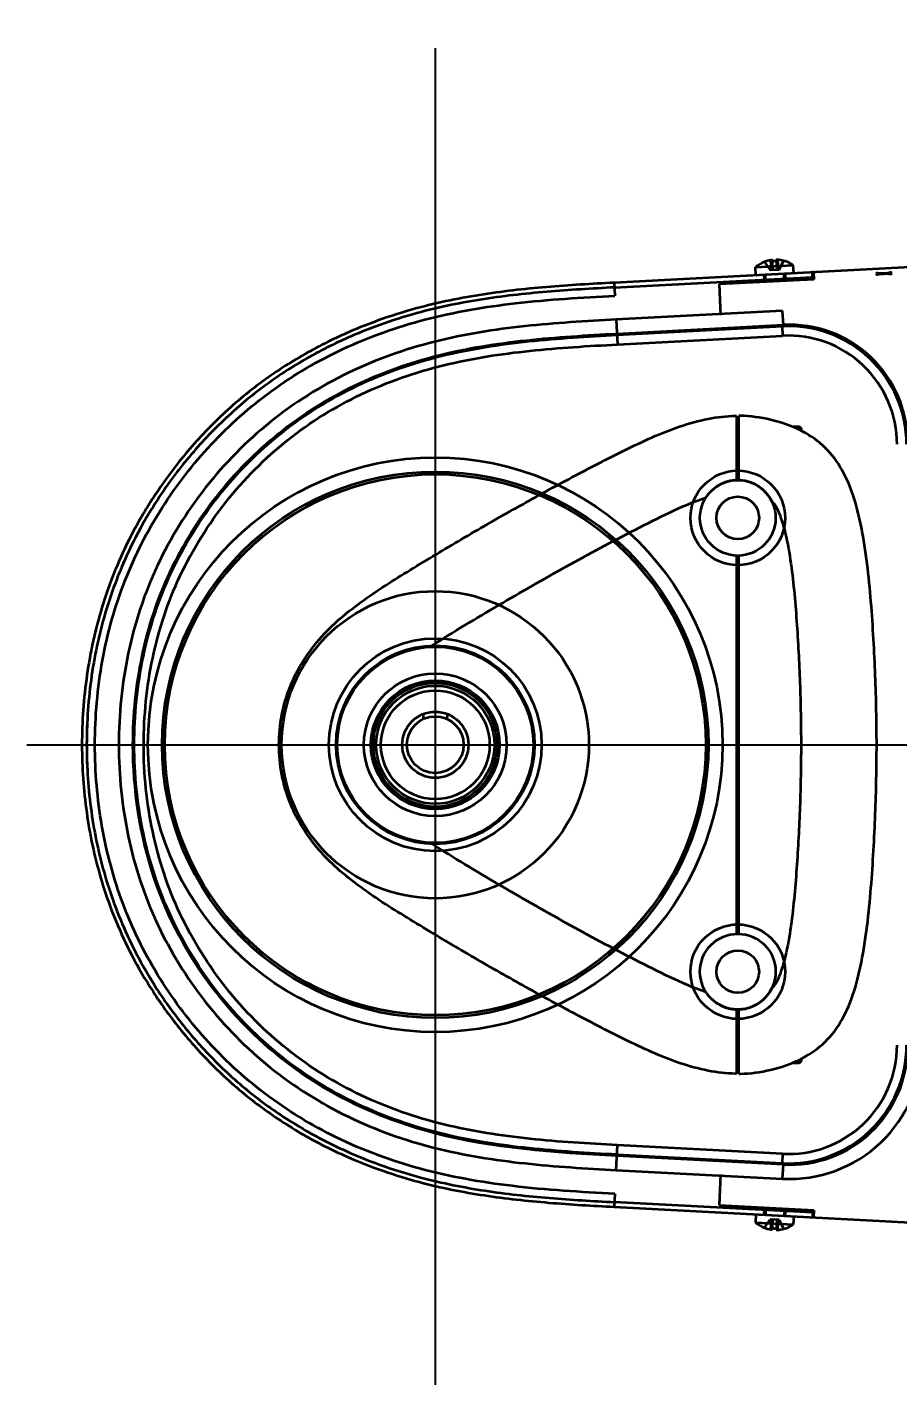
# Model space of a CAD drawing. Header units: millimetres. Extents: x 4086 to 8300, y 123 to 1549.
# Drawn here: x 6726.1 to 6767.5, y 1262 to 1326.2 of the extents above; entities that cross this region are included whole.
import ezdxf

# ---------------------------------------------------------------- set-up
doc = ezdxf.new("R2010")
doc.units = ezdxf.units.MM
doc.linetypes.add('PHANTOM', pattern=[0.8, 0.45, -0.05, 0.1, -0.05, 0.1, -0.05])
doc.layers.add('中心线', color=7, linetype='Continuous')
doc.layers.add('标注', color=7, linetype='Continuous', lineweight=25)
doc.layers.add('粗线', color=7, linetype='PHANTOM', lineweight=35)
doc.styles.get("Standard").update_dxf_attribs({"font": 'simsun.ttc'})
doc.dimstyles.new('直线标注', dxfattribs={"dimtxt": 7, "dimasz": 3, "dimexe": 1.25, "dimexo": 0.625, "dimtad": 1, "dimlfac": 4, "dimdsep": 46, "dimtxsty": 'Standard', "dimcen": 2.5, "dimadec": 0, "dimazin": 0, "dimtm": 1e-09, "dimtfac": 1, "dimtmove": 0, "dimatfit": 3, "dimfxl": 1, "dimarcsym": 0})

# ---------------------------------------------------------------- blocks, each defined once
blk = doc.blocks.new('*D2431')
at = {"layer": 'Defpoints', "color": 0}
for p in [(6780.953, 1327.841), (6776.453, 1310.969), (6780.953, 1310.969)]:
    blk.add_point(p, dxfattribs=at)
at = {"layer": '标注', "color": 0, "lineweight": -2}
for p, q in [((6776.453, 1311.594), (6776.453, 1329.091)), ((6780.953, 1311.594), (6780.953, 1329.091)), ((6773.453, 1327.841), (6759.891, 1327.841)), ((6776.453, 1327.841), (6780.953, 1327.841)), ((6783.953, 1327.841), (6786.953, 1327.841))]:
    blk.add_line(p, q, dxfattribs=at)
at = {"layer": '标注', "color": 0}
for points in [[(6773.453, 1327.341), (6773.453, 1328.341), (6776.453, 1327.841)], [(6783.953, 1328.341), (6783.953, 1327.341), (6780.953, 1327.841)]]:
    blk.add_solid(points, dxfattribs=at)
at = {"layer": '标注', "color": 0, "insert": (6765.013, 1331.966), "char_height": 7, "attachment_point": 5}
blk.add_mtext('20', dxfattribs=at)

msp = doc.modelspace()

# ---------------------------------------------------------------- linework, layer by layer
at = {"layer": '中心线'}
for p, q in [((6745.55495, 1325.1652), (6745.55495, 1249.9384)), ((6726.11978, 1292.0064), (7085.08608, 1292.0064))]:
    msp.add_line(p, q, dxfattribs=at)
at = {"layer": '粗线', "linetype": 'Continuous'}
for p, q in [((6857.34757, 1319.41161), (6754.07258, 1313.99919)), ((6760.79823, 1314.73998), (6762.59576, 1314.83419)), ((6760.81852, 1314.35273), (6760.79823, 1314.73998)), ((6761.23178, 1315.0007), (6761.49352, 1314.59765)), ((6761.55022, 1315.07954), (6761.51518, 1315.0748)), ((6761.51518, 1315.0748), (6761.54006, 1314.60009)), ((6761.58259, 1315.07833), (6761.57379, 1315.08068)), ((6761.58259, 1315.07833), (6761.60747, 1314.60362)), ((6761.65158, 1315.02237), (6761.61867, 1315.01965)), ((6761.78032, 1315.08869), (6761.8052, 1314.61398)), ((6761.84773, 1315.09223), (6761.87261, 1314.61751)), ((6761.91915, 1314.61995), (6762.13733, 1315.04815)), ((6762.61605, 1314.44694), (6762.59576, 1314.83419)), ((6754.08435, 1313.7745), (6763.5158, 1314.26878)), ((6763.57693, 1314.15933), (6759.06112, 1313.92267)), ((6761.21864, 1314.14839), (6761.20686, 1314.37309)), ((6761.28557, 1314.03925), (6761.2679, 1314.37629)), ((6761.91915, 1314.61995), (6761.49352, 1314.59765)), ((6762.18433, 1314.08635), (6762.16667, 1314.42339)), ((6762.22975, 1314.20139), (6762.21798, 1314.42608)), ((6763.56828, 1314.49662), (6763.5156, 1314.49417)), ((6763.5158, 1314.49509), (6763.56019, 1314.49509)), ((6763.56019, 1314.49509), (6763.57693, 1314.15933)), ((6754.07257, 1313.99925), (6754.10495, 1313.3814)), ((6759.06112, 1313.92267), (6759.13766, 1312.46217)), ((6762.08957, 1312.66162), (6754.16444, 1312.24628)), ((6754.16444, 1312.24628), (6754.22656, 1311.061)), ((6762.12489, 1311.98764), (6762.08957, 1312.66161)), ((6754.19977, 1311.57231), (6762.12489, 1311.98764)), ((6754.20286, 1311.51313), (6762.06563, 1311.9252)), ((6762.12489, 1311.98764), (6762.06563, 1311.9252)), ((6762.06563, 1311.9252), (6762.08918, 1311.47589)), ((6754.22641, 1311.06382), (6762.0892, 1311.47589)), ((6759.8987, 1307.66459), (6759.8987, 1304.60552)), ((6760.0112, 1304.60552), (6760.0112, 1307.66443)), ((6762.85183, 1307.13765), (6762.56951, 1307.13765)), ((6762.85183, 1307.00173), (6762.85183, 1307.13765)), ((6760.0112, 1306.7439), (6759.8987, 1306.7439)), ((6762.99245, 1306.9389), (6762.99245, 1306.99702)), ((6759.8987, 1305.6189), (6760.0112, 1305.6189)), ((6759.8987, 1301.00728), (6759.8987, 1283.00552)), ((6760.0112, 1283.00552), (6760.0112, 1301.00728)), ((6760.0112, 1299.9939), (6759.8987, 1299.9939)), ((6759.8987, 1298.8689), (6760.0112, 1298.8689)), ((6730.49184, 1292.1054), (6730.49184, 1291.9074)), ((6760.0112, 1285.1439), (6759.8987, 1285.1439)), ((6759.8987, 1284.0189), (6760.0112, 1284.0189)), ((6759.8987, 1279.40728), (6759.8987, 1276.34821)), ((6760.0112, 1276.34836), (6760.0112, 1279.40728)), ((6760.0112, 1278.3939), (6759.8987, 1278.3939)), ((6759.8987, 1277.2689), (6760.0112, 1277.2689)), ((6762.56951, 1276.87515), (6762.85183, 1276.87515)), ((6762.85183, 1276.87515), (6762.85183, 1277.0111)), ((6762.99245, 1277.01577), (6762.99245, 1277.07389)), ((6754.16444, 1271.76652), (6754.22641, 1272.94898)), ((6762.12489, 1272.02516), (6754.19976, 1272.44049)), ((6754.20286, 1272.49967), (6762.06563, 1272.0876)), ((6762.0892, 1272.53691), (6754.22641, 1272.94898)), ((6762.08918, 1272.53691), (6762.06563, 1272.0876)), ((6754.16444, 1271.76652), (6762.08957, 1271.35118)), ((6762.06563, 1272.0876), (6762.12489, 1272.02516)), ((6762.08957, 1271.35119), (6762.12489, 1272.02516)), ((6759.13766, 1271.55063), (6759.06112, 1270.09013)), ((6754.10495, 1270.6314), (6754.07258, 1270.01361)), ((6754.07258, 1270.01361), (6857.34757, 1264.60119)), ((6763.51579, 1269.74402), (6754.08435, 1270.2383)), ((6759.06112, 1270.09013), (6763.57693, 1269.85347)), ((6761.20686, 1269.63971), (6761.21864, 1269.8644)), ((6761.28557, 1269.97355), (6761.2679, 1269.63651)), ((6762.18433, 1269.92645), (6762.16667, 1269.58941)), ((6763.57693, 1269.85347), (6763.56019, 1269.51771)), ((6760.81852, 1269.66007), (6760.79823, 1269.27281)), ((6760.79823, 1269.27281), (6762.59576, 1269.17861)), ((6761.23178, 1269.0121), (6761.49352, 1269.41515)), ((6761.91915, 1269.39285), (6761.49352, 1269.41515)), ((6761.54006, 1269.41271), (6761.51518, 1268.938)), ((6761.60747, 1269.40918), (6761.58259, 1268.93447)), ((6761.8052, 1269.39882), (6761.78032, 1268.92411)), ((6761.87261, 1269.39529), (6761.84773, 1268.92057)), ((6761.91915, 1269.39285), (6762.13733, 1268.96465)), ((6762.21798, 1269.58672), (6762.22975, 1269.81141)), ((6762.61605, 1269.56586), (6762.59576, 1269.17861)), ((6763.52173, 1269.7437), (6763.50994, 1269.5187)), ((6763.56019, 1269.51771), (6763.51579, 1269.51771)), ((6763.52909, 1269.51795), (6763.54561, 1269.51741)), ((6761.71756, 1268.98698), (6761.75057, 1268.98624)), ((6761.78032, 1268.92411), (6761.78883, 1268.92085)), ((6761.81239, 1268.91952), (6761.84773, 1268.92057))]:
    msp.add_line(p, q, dxfattribs=at)
for points in [[(6761.51518, 1315.0748), (6761.54922, 1315.07944), (6761.57345, 1315.08069), (6761.58259, 1315.07833)], [(6761.68455, 1315.02442), (6761.65159, 1315.02237), (6761.61868, 1315.01965), (6761.58584, 1315.01628)], [(6761.75056, 1315.02656), (6761.71755, 1315.02582), (6761.68455, 1315.02442)], [(6761.78357, 1315.02664), (6761.75057, 1315.02656), (6761.71756, 1315.02582)], [(6761.81489, 1315.09329), (6761.79037, 1315.09215), (6761.78032, 1315.08869)], [(6761.78032, 1315.08869), (6761.78865, 1315.09192), (6761.81198, 1315.09328), (6761.84773, 1315.09223)], [(6761.58259, 1268.93447), (6761.57397, 1268.93213), (6761.55063, 1268.93322), (6761.51518, 1268.938)], [(6761.54773, 1268.93351), (6761.57224, 1268.93209), (6761.58259, 1268.93447)], [(6761.58584, 1268.99652), (6761.61867, 1268.99315), (6761.65158, 1268.99043)], [(6761.61868, 1268.99315), (6761.65159, 1268.99043), (6761.68455, 1268.98838)], [(6761.68455, 1268.98838), (6761.71755, 1268.98698), (6761.75056, 1268.98624), (6761.78357, 1268.98616)], [(6761.8134, 1268.91951), (6761.78917, 1268.92081), (6761.78032, 1268.92411)]]:
    msp.add_lwpolyline(points, dxfattribs=at)
for centre, radius in [((6745.55495, 1292.0064), 13.6743), ((6745.55495, 1292.0064), 12.99941), ((6745.55495, 1292.0064), 12.87352), ((6759.95495, 1302.8064), 2.25), ((6759.95495, 1302.8064), 1.8), ((6759.95495, 1302.8064), 1.0125), ((6745.55495, 1292.0064), 7.3125), ((6745.55495, 1292.0064), 5.0625), ((6745.55495, 1292.0064), 4.725), ((6745.55495, 1292.0064), 4.66875), ((6745.55495, 1292.0064), 3.3975), ((6745.55495, 1292.0064), 3.06), ((6745.55495, 1292.0064), 2.9475), ((6745.55495, 1292.0064), 2.8125), ((6745.55495, 1292.0064), 2.5875), ((6745.55495, 1292.0064), 1.575), ((6745.55495, 1292.0064), 1.35), ((6759.95495, 1281.2064), 2.25), ((6759.95495, 1281.2064), 1.8), ((6759.95495, 1281.2064), 1.0125)]:
    msp.add_circle(centre, radius, dxfattribs=at)
for centre, radius, start, end in [((6761.75741, 1313.63571), 1.4627, 111.0608071, 130.9778218), ((6761.75732, 1313.63589), 1.45915, 99.5521722, 111.0323524), ((6761.75732, 1313.63589), 1.45915, 74.9676476, 86.4478278), ((6761.75726, 1313.6357), 1.46269, 55.0221334, 74.9391869), ((6762.36015, 1306.30895), 5.62395, 359.9981193, 93.0018993), ((6762.4199, 1306.37191), 5.62346, 359.9928627, 93.0072009), ((6762.36029, 1306.30909), 5.1739, 359.9964978, 93.0040366), ((6762.85183, 1306.99702), 0.14062, 0, 90), ((6759.95495, 1302.8064), 1.8, 25.7380149, 147.3419249), ((6759.95495, 1302.8064), 1.8, 268.2092153, 271.7907847), ((6751.72335, 1292.00675), 22.76196, 177.167144, 181.5428634), ((6751.90921, 1292.01367), 22.94793, 181.5476389, 182.8273812), ((6759.95495, 1281.2064), 1.8, 88.2092153, 91.7907847), ((6759.95495, 1281.2064), 1.8, 212.6631677, 334.2659769), ((6762.36016, 1277.70385), 5.62395, 266.9981051, 0.0019135), ((6762.36028, 1277.70371), 5.1739, 266.9963915, 0.0043344), ((6762.4195, 1277.64132), 6.29878, 266.9972931, 0.0032333), ((6762.4199, 1277.64089), 5.62346, 266.9928347, 0.0071653), ((6762.85183, 1277.01577), 0.14062, 270, 0), ((6761.75741, 1270.37709), 1.46269, 229.0221334, 248.9391869), ((6761.75726, 1270.3771), 1.4627, 285.0608071, 304.9778218), ((6761.75732, 1270.37691), 1.45915, 248.9676476, 260.4478278), ((6761.75732, 1270.37691), 1.45915, 273.5521722, 285.0323524)]:
    msp.add_arc(centre, radius, start, end, dxfattribs=at)
for points in [[(6763.5156, 1314.49417), (6763.51953, 1314.41914), (6763.51166, 1314.3438), (6763.5156, 1314.26877)], [(6763.5158, 1314.26878), (6763.51185, 1314.34412), (6763.51975, 1314.41976), (6763.5158, 1314.49509)], [(6763.56828, 1314.15888), (6763.56534, 1314.21509), (6763.56828, 1314.32775), (6763.57123, 1314.44041), (6763.56828, 1314.49662)], [(6745.00894, 1293.24105), (6744.99762, 1293.31925), (6744.99245, 1293.39851), (6744.99245, 1293.47753)], [(6746.11745, 1293.47753), (6746.11745, 1293.39851), (6746.11229, 1293.31925), (6746.10096, 1293.24105)], [(6763.56828, 1269.51618), (6763.57123, 1269.5724), (6763.56828, 1269.68505), (6763.56534, 1269.79771), (6763.56828, 1269.85392)], [(6763.5156, 1269.74403), (6763.51166, 1269.66899), (6763.51953, 1269.59364), (6763.5156, 1269.51861)]]:
    msp.add_open_spline(points, degree=3, dxfattribs=at)
for points, knots in [([(6767.28109, 1314.45543), (6767.27785, 1314.51709), (6767.07114, 1314.42556), (6766.91045, 1314.45999), (6766.7533, 1314.40883), (6766.53633, 1314.47907), (6766.5396, 1314.41657)], [0, 0, 0, 0, 0.24936359, 0.49809173, 0.74725754, 1, 1, 1, 1]), ([(6766.5396, 1314.41657), (6766.54284, 1314.3549), (6766.74955, 1314.44643), (6766.91024, 1314.41201), (6767.06739, 1314.46316), (6767.28436, 1314.39293), (6767.28109, 1314.45543)], [0, 0, 0, 0, 0.24936359, 0.49809173, 0.74725754, 1, 1, 1, 1]), ([(6754.07258, 1313.99919), (6753.53655, 1313.9711), (6752.46031, 1313.91203), (6750.84627, 1313.79779), (6749.23787, 1313.64082), (6747.64124, 1313.42485), (6746.02811, 1313.1283), (6744.33703, 1312.71066), (6742.49355, 1312.10674), (6740.47205, 1311.24351), (6738.34336, 1310.0566), (6736.26157, 1308.52731), (6734.38188, 1306.73806), (6732.81105, 1304.83279), (6731.58758, 1302.95783), (6730.6757, 1301.20092), (6730.00067, 1299.556), (6729.49825, 1297.95672), (6729.12748, 1296.34765), (6728.87466, 1294.70626), (6728.74016, 1293.04733), (6728.7296, 1291.93857), (6728.74473, 1291.38776)], [0, 0, 0, 0, 0.0420183, 0.08437455, 0.12665575, 0.16850174, 0.21046207, 0.25498925, 0.30475699, 0.36215648, 0.42680208, 0.49510696, 0.56380212, 0.62942021, 0.68796372, 0.73873315, 0.78415175, 0.82697717, 0.86981576, 0.91329117, 0.95686554, 1, 1, 1, 1]), ([(6754.08435, 1313.7745), (6753.5487, 1313.74643), (6752.47402, 1313.68744), (6750.86474, 1313.57352), (6749.2635, 1313.41723), (6747.67628, 1313.20251), (6746.07515, 1312.90813), (6744.3991, 1312.49417), (6742.57307, 1311.89596), (6740.57122, 1311.04108), (6738.46525, 1309.86677), (6736.40658, 1308.35447), (6734.54693, 1306.58435), (6732.99255, 1304.69903), (6731.78205, 1302.84393), (6730.87997, 1301.10586), (6730.2125, 1299.47935), (6729.71565, 1297.89786), (6729.34867, 1296.30535), (6729.09832, 1294.68006), (6728.96511, 1293.03707), (6728.95467, 1291.93917), (6728.96965, 1291.39389)], [0, 0, 0, 0, 0.04201825, 0.08437444, 0.1266556, 0.16850153, 0.2104618, 0.25498893, 0.3047566, 0.36215603, 0.42680154, 0.49510634, 0.56380142, 0.62941942, 0.68796286, 0.73873222, 0.78415077, 0.82697613, 0.86981467, 0.91329002, 0.95686434, 1, 1, 1, 1]), ([(6729.35495, 1292.0064), (6729.35495, 1293.35345), (6729.59329, 1296.02691), (6730.66037, 1299.85924), (6732.44259, 1303.33516), (6734.81027, 1306.38924), (6737.724, 1308.97743), (6741.18004, 1310.99115), (6745.11698, 1312.38838), (6749.49018, 1313.1177), (6752.52763, 1313.29874), (6754.10495, 1313.3814)], [0, 0, 0, 0, 0.11001391, 0.21785173, 0.32291016, 0.42696772, 0.53176253, 0.63921233, 0.75160498, 0.87100319, 1, 1, 1, 1]), ([(6754.16444, 1312.24628), (6752.71928, 1312.17055), (6749.82476, 1311.99653), (6745.49437, 1311.3236), (6741.33544, 1309.84927), (6737.59067, 1307.49738), (6734.49247, 1304.34634), (6732.5555, 1301.21679), (6731.46854, 1298.49202), (6730.71493, 1295.65994), (6730.49164, 1293.46786), (6730.49163, 1292.0064)], [0, 0, 0, 0, 0.125, 0.25, 0.375, 0.5, 0.625, 0.75, 0.8125, 0.875, 1, 1, 1, 1]), ([(6731.16653, 1292.0064), (6731.16654, 1293.42091), (6731.38338, 1295.5469), (6732.11101, 1298.28012), (6733.15777, 1300.90414), (6735.02759, 1303.92615), (6738.01874, 1306.96776), (6741.62929, 1309.23511), (6745.65352, 1310.66392), (6749.88624, 1311.32341), (6752.75842, 1311.49678), (6754.19977, 1311.57231)], [0, 0, 0, 0, 0.125, 0.1875, 0.25, 0.375, 0.5, 0.625, 0.75, 0.875, 1, 1, 1, 1]), ([(6731.22578, 1292.0064), (6731.22579, 1293.4221), (6731.44245, 1295.54449), (6732.17539, 1298.28809), (6733.23484, 1300.92718), (6735.12249, 1303.9533), (6738.1405, 1306.99206), (6741.78592, 1309.24579), (6745.82314, 1310.64217), (6750.01382, 1311.27271), (6752.80834, 1311.44003), (6754.20286, 1311.51313)], [0, 0, 0, 0, 0.125, 0.1875, 0.25, 0.375, 0.5, 0.625, 0.75, 0.875, 1, 1, 1, 1]), ([(6731.67854, 1292.0064), (6731.67854, 1293.39049), (6731.89086, 1295.46846), (6732.6062, 1298.14531), (6733.63828, 1300.71622), (6735.48035, 1303.66989), (6738.4255, 1306.63495), (6741.97991, 1308.8323), (6745.92655, 1310.19892), (6750.05422, 1310.82116), (6752.8345, 1310.98802), (6754.22656, 1311.061)], [0, 0, 0, 0, 0.125, 0.1875, 0.25, 0.375, 0.5, 0.625, 0.75, 0.875, 1, 1, 1, 1]), ([(6759.8987, 1276.34821), (6759.87993, 1276.34835), (6759.42652, 1276.35396), (6758.50366, 1276.46677), (6757.1708, 1276.8344), (6755.8573, 1277.365), (6754.15531, 1278.18353), (6752.05617, 1279.26487), (6749.57211, 1280.62747), (6747.11104, 1282.03129), (6744.68116, 1283.48844), (6742.26425, 1284.966), (6740.03988, 1286.75086), (6738.47728, 1289.1722), (6737.93398, 1292.00641), (6738.47727, 1294.84063), (6740.0399, 1297.26196), (6742.26429, 1299.04678), (6744.68121, 1300.52432), (6747.11104, 1301.98156), (6749.57211, 1303.38536), (6752.05618, 1304.74797), (6754.15533, 1305.82925), (6755.85733, 1306.64784), (6757.17083, 1307.17832), (6758.50368, 1307.54582), (6759.42653, 1307.6588), (6759.87994, 1307.66444), (6759.8987, 1307.66459)], [0, 0, 0, 0, 0.00099561, 0.02405516, 0.04910489, 0.07415462, 0.09920435, 0.1493038, 0.19940326, 0.24950272, 0.29960218, 0.34970163, 0.39980109, 0.44990055, 0.5, 0.55009946, 0.60019892, 0.65029837, 0.70039783, 0.75049729, 0.80059674, 0.8506962, 0.90079566, 0.92584539, 0.95089511, 0.97594484, 0.99900444, 1, 1, 1, 1]), ([(6760.0112, 1276.34837), (6760.02996, 1276.34857), (6760.53931, 1276.35636), (6761.5744, 1276.50052), (6762.93376, 1276.97658), (6764.04535, 1277.71445), (6764.87446, 1278.73505), (6765.46339, 1280.05823), (6765.9968, 1282.1673), (6766.26225, 1284.60188), (6766.42171, 1286.98472), (6766.53051, 1289.28875), (6766.58769, 1292.0064), (6766.53049, 1294.72405), (6766.42169, 1297.02808), (6766.26222, 1299.41091), (6765.99679, 1301.84549), (6765.46339, 1303.95457), (6764.87446, 1305.27775), (6764.04534, 1306.29834), (6762.93375, 1307.0362), (6761.57439, 1307.51229), (6760.53931, 1307.6564), (6760.02996, 1307.66422), (6760.0112, 1307.66443)], [0, 0, 0, 0, 0.00148458, 0.04030653, 0.08209684, 0.12388716, 0.16567747, 0.20746779, 0.2492581, 0.33283873, 0.37462905, 0.41641937, 0.5, 0.58358063, 0.62537094, 0.66716126, 0.75074189, 0.79253221, 0.83432252, 0.87611284, 0.91790315, 0.95969347, 0.99851544, 1, 1, 1, 1]), ([(6745.38917, 1296.72849), (6746.43502, 1297.39002), (6748.56097, 1298.65853), (6751.78098, 1300.50581), (6754.50767, 1301.97061), (6756.71805, 1303.07979), (6757.85124, 1303.58711), (6758.43952, 1303.77772)], [0, 0, 0, 0, 0.25001977, 0.5000385, 0.7500524, 0.87506253, 1, 1, 1, 1]), ([(6761.57633, 1303.58804), (6761.75873, 1303.42686), (6761.96382, 1302.95519), (6762.25179, 1302.03065), (6762.46894, 1300.81497), (6762.64024, 1299.35567), (6762.79789, 1297.39898), (6762.92434, 1294.94965), (6762.98489, 1292.00648), (6762.92436, 1289.0633), (6762.79792, 1286.61398), (6762.64028, 1284.65728), (6762.46894, 1283.19802), (6762.25191, 1281.98219), (6761.96371, 1281.05794), (6761.75918, 1280.58562), (6761.57639, 1280.42487)], [0, 0, 0, 0, 0.03103193, 0.06228406, 0.1247949, 0.18732607, 0.24986176, 0.37493069, 0.49999931, 0.62506791, 0.75013685, 0.81267255, 0.87520376, 0.93771467, 0.96896696, 1, 1, 1, 1]), ([(6754.10495, 1270.6314), (6752.4755, 1270.7168), (6749.34604, 1270.9034), (6744.85853, 1271.68441), (6740.86285, 1273.1653), (6737.40735, 1275.26766), (6734.5433, 1277.91651), (6732.25521, 1280.98381), (6730.56719, 1284.41567), (6729.57609, 1288.13849), (6729.35495, 1290.7145), (6729.35495, 1292.0064)], [0, 0, 0, 0, 0.13325865, 0.25589132, 0.3705225, 0.47915691, 0.58410067, 0.68715352, 0.79003453, 0.89449195, 1, 1, 1, 1]), ([(6730.49153, 1292.0064), (6730.49149, 1290.54481), (6730.7142, 1288.3512), (6731.46994, 1285.51865), (6732.5561, 1282.793), (6734.4955, 1279.66251), (6737.59515, 1276.51178), (6741.33918, 1274.1622), (6745.4948, 1272.689), (6749.82476, 1272.01617), (6752.7193, 1271.84215), (6754.16444, 1271.76642)], [0, 0, 0, 0, 0.125, 0.1875, 0.25, 0.375, 0.5, 0.625, 0.75, 0.875, 1, 1, 1, 1]), ([(6754.19976, 1272.44049), (6751.19843, 1272.59779), (6745.83353, 1272.9766), (6737.48489, 1276.63835), (6732.06723, 1283.70127), (6731.16653, 1289.9166), (6731.16653, 1292.0064)], [0, 0, 0, 0, 0.2486402, 0.45844302, 0.80632065, 1, 1, 1, 1]), ([(6754.20286, 1272.49967), (6752.80837, 1272.57275), (6750.01405, 1272.74018), (6745.82422, 1273.37024), (6741.78875, 1274.76597), (6738.14464, 1277.01745), (6735.12648, 1280.05471), (6733.2361, 1283.08152), (6732.17712, 1285.72171), (6731.44187, 1288.46659), (6731.22575, 1290.59056), (6731.22578, 1292.0064)], [0, 0, 0, 0, 0.125, 0.25, 0.375, 0.5, 0.625, 0.75, 0.8125, 0.875, 1, 1, 1, 1]), ([(6754.22641, 1272.94898), (6752.83438, 1273.02193), (6750.05419, 1273.1889), (6745.9271, 1273.81071), (6741.98143, 1275.17692), (6738.42782, 1277.37235), (6735.48197, 1280.33658), (6733.63714, 1283.29095), (6732.60502, 1285.8641), (6731.88767, 1288.54179), (6731.67569, 1290.62193), (6731.67571, 1292.0064)], [0, 0, 0, 0, 0.125, 0.25, 0.375, 0.5, 0.625, 0.75, 0.8125, 0.875, 1, 1, 1, 1]), ([(6728.74473, 1291.38776), (6728.75918, 1290.85291), (6728.82525, 1289.7828), (6729.03402, 1288.19464), (6729.35161, 1286.63594), (6729.78295, 1285.10004), (6730.35588, 1283.54654), (6731.1189, 1281.9127), (6732.13953, 1280.16059), (6733.4739, 1278.32553), (6735.12528, 1276.51878), (6737.02903, 1274.87719), (6739.07213, 1273.51715), (6741.10415, 1272.47736), (6743.00471, 1271.72442), (6744.7359, 1271.194), (6746.33798, 1270.82184), (6747.88113, 1270.55191), (6749.41738, 1270.3525), (6750.96689, 1270.2057), (6752.52096, 1270.09739), (6753.55678, 1270.04064), (6754.07258, 1270.01361)], [0, 0, 0, 0, 0.0432801, 0.08664485, 0.12947241, 0.17184459, 0.21556835, 0.26326224, 0.31752995, 0.37934237, 0.44644127, 0.51508266, 0.58216559, 0.64448082, 0.69937752, 0.74732142, 0.79080976, 0.83233689, 0.87399353, 0.91608772, 0.9582199, 1, 1, 1, 1]), ([(6728.96965, 1291.39389), (6728.98395, 1290.86422), (6729.04939, 1289.80442), (6729.25613, 1288.23172), (6729.57055, 1286.68868), (6729.99723, 1285.16945), (6730.5637, 1283.63348), (6731.31838, 1282.01745), (6732.32814, 1280.28399), (6733.64844, 1278.46825), (6735.28252, 1276.68046), (6737.16554, 1275.05677), (6739.18604, 1273.71176), (6741.19705, 1272.68266), (6743.07938, 1271.93692), (6744.7943, 1271.41147), (6746.38251, 1271.0425), (6747.91466, 1270.77447), (6749.44211, 1270.57618), (6750.98495, 1270.43), (6752.53457, 1270.32199), (6753.56891, 1270.26531), (6754.08435, 1270.2383)], [0, 0, 0, 0, 0.04328146, 0.08664614, 0.12947364, 0.17184576, 0.21556946, 0.26326329, 0.31753092, 0.37934325, 0.44644206, 0.51508334, 0.58216618, 0.64448132, 0.69937794, 0.74732177, 0.79081006, 0.83233713, 0.87399371, 0.91608784, 0.95821996, 1, 1, 1, 1]), ([(6758.43961, 1280.23494), (6757.85134, 1280.42573), (6756.71802, 1280.93283), (6754.50767, 1282.04223), (6751.78098, 1283.50703), (6748.56094, 1285.35432), (6746.43493, 1286.62278), (6745.38908, 1287.28431)], [0, 0, 0, 0, 0.1249441, 0.24995323, 0.49996544, 0.74998219, 1, 1, 1, 1])]:
    msp.add_open_spline(points, degree=3, knots=knots, dxfattribs=at)

# ---------------------------------------------------------------- dimensions: what is measured, and where the dimension line sits
at = {"layer": '标注'}
dim = msp.add_linear_dim(base=(6780.95283, 1327.84132), p1=(6776.45283, 1310.96869), p2=(6780.95283, 1310.96869), text='20', dimstyle='直线标注', override={"dimtxsty": 'Standard'}, dxfattribs=at)
dim.commit()
dim.dimension.update_dxf_attribs({"geometry": '*D2431', "text_midpoint": (6765.01329, 1327.84132), "dimtype": 160})

doc.saveas('drawing.dxf')
